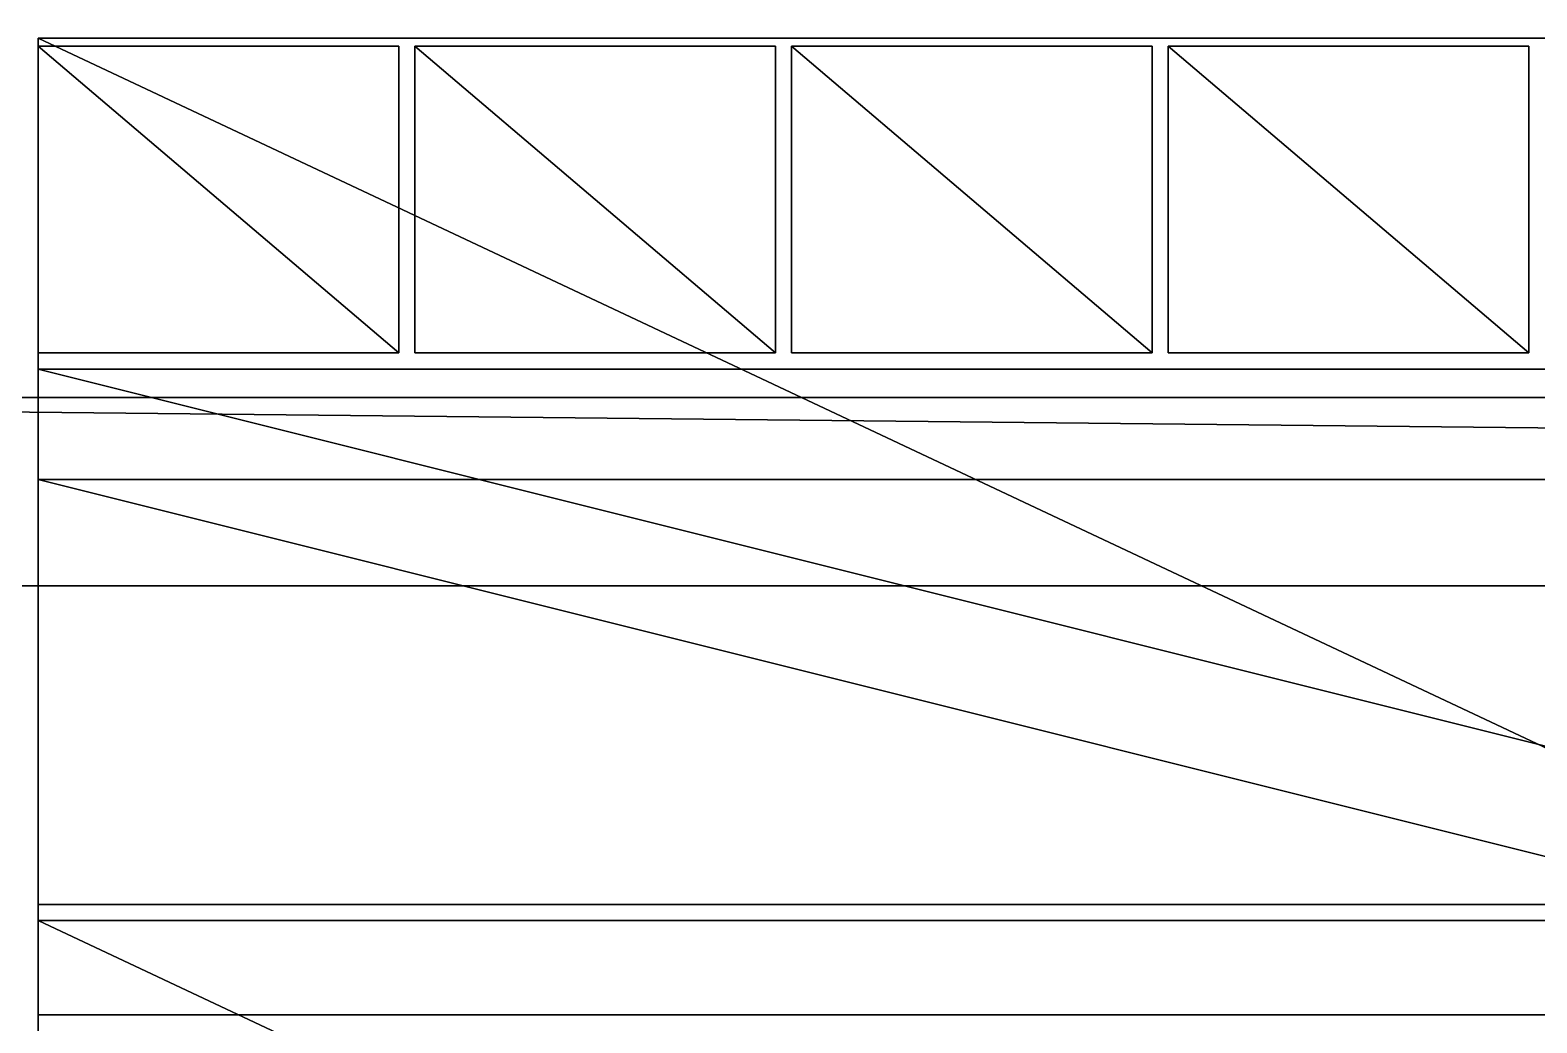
# Model space of a CAD drawing. Header units: millimetres. Extents: x -3100 to 14040, y -1280 to 1295.
# Drawn here: x 1380 to 2500, y 5 to 743 of the extents above; entities that cross this region are included whole.
import ezdxf

# ---------------------------------------------------------------- set-up
doc = ezdxf.new("R2010")
doc.units = ezdxf.units.MM

msp = doc.modelspace()

# ---------------------------------------------------------------- linework, layer by layer
at = {"layer": 'CAD_75LAB'}
for points in [[(14040, -1280, 1160), (-40, -1280, 1160), (-40, 1280, 1160)], [(14040, 1280, 1160), (14040, -1280, 1160), (-40, 1280, 1160)], [(14040, -1280, 1250), (-40, 1280, 1250), (-40, -1280, 1250)], [(14040, 1280, 1250), (-40, 1280, 1250), (14040, -1280, 1250)], [(1386, 93, 1367), (1386, 737, 1253), (1386, 93, 1253)], [(1386, 93, 1367), (1386, 737, 1367), (1386, 737, 1253)], [(2754, 737, 1367), (2754, 737, 1253), (1386, 737, 1253)], [(2754, 737, 1367), (1386, 737, 1253), (1386, 737, 1367)], [(2754, 93, 1253), (1386, 93, 1253), (1386, 737, 1253)], [(2754, 737, 1253), (2754, 93, 1253), (1386, 737, 1253)], [(2754, 93, 1367), (1386, 737, 1367), (1386, 93, 1367)], [(2754, 737, 1367), (1386, 737, 1367), (2754, 93, 1367)], [(1386, 93, 1487), (1386, 737, 1373), (1386, 93, 1373)], [(1386, 93, 1487), (1386, 737, 1487), (1386, 737, 1373)], [(2754, 737, 1487), (2754, 737, 1373), (1386, 737, 1373)], [(2754, 737, 1487), (1386, 737, 1373), (1386, 737, 1487)], [(2754, 93, 1373), (1386, 93, 1373), (1386, 737, 1373)], [(2754, 737, 1373), (2754, 93, 1373), (1386, 737, 1373)], [(2754, 93, 1487), (1386, 737, 1487), (1386, 93, 1487)], [(2754, 737, 1487), (1386, 737, 1487), (2754, 93, 1487)], [(1386, 93, 1607), (1386, 737, 1493), (1386, 93, 1493)], [(1386, 93, 1607), (1386, 737, 1607), (1386, 737, 1493)], [(2754, 737, 1607), (2754, 737, 1493), (1386, 737, 1493)], [(2754, 737, 1607), (1386, 737, 1493), (1386, 737, 1607)], [(2754, 93, 1493), (1386, 93, 1493), (1386, 737, 1493)], [(2754, 737, 1493), (2754, 93, 1493), (1386, 737, 1493)], [(2754, 93, 1607), (1386, 737, 1607), (1386, 93, 1607)], [(2754, 737, 1607), (1386, 737, 1607), (2754, 93, 1607)], [(1386, 93, 1727), (1386, 737, 1613), (1386, 93, 1613)], [(1386, 93, 1727), (1386, 737, 1727), (1386, 737, 1613)], [(2754, 737, 1727), (2754, 737, 1613), (1386, 737, 1613)], [(2754, 737, 1727), (1386, 737, 1613), (1386, 737, 1727)], [(2754, 93, 1613), (1386, 93, 1613), (1386, 737, 1613)], [(2754, 737, 1613), (2754, 93, 1613), (1386, 737, 1613)], [(2754, 93, 1727), (1386, 737, 1727), (1386, 93, 1727)], [(2754, 737, 1727), (1386, 737, 1727), (2754, 93, 1727)], [(1386, 93, 1847), (1386, 737, 1733), (1386, 93, 1733)], [(1386, 93, 1847), (1386, 737, 1847), (1386, 737, 1733)], [(2754, 737, 1847), (2754, 737, 1733), (1386, 737, 1733)], [(2754, 737, 1847), (1386, 737, 1733), (1386, 737, 1847)], [(2754, 93, 1733), (1386, 93, 1733), (1386, 737, 1733)], [(2754, 737, 1733), (2754, 93, 1733), (1386, 737, 1733)], [(2754, 93, 1847), (1386, 737, 1847), (1386, 93, 1847)], [(2754, 737, 1847), (1386, 737, 1847), (2754, 93, 1847)], [(1386, 93, 1967), (1386, 737, 1853), (1386, 93, 1853)], [(1386, 93, 1967), (1386, 737, 1967), (1386, 737, 1853)], [(2754, 737, 1967), (2754, 737, 1853), (1386, 737, 1853)], [(2754, 737, 1967), (1386, 737, 1853), (1386, 737, 1967)], [(2754, 93, 1853), (1386, 93, 1853), (1386, 737, 1853)], [(2754, 737, 1853), (2754, 93, 1853), (1386, 737, 1853)], [(2754, 93, 1967), (1386, 737, 1967), (1386, 93, 1967)], [(2754, 737, 1967), (1386, 737, 1967), (2754, 93, 1967)], [(1386, 93, 2087), (1386, 737, 1973), (1386, 93, 1973)], [(1386, 93, 2087), (1386, 737, 2087), (1386, 737, 1973)], [(2754, 737, 2087), (2754, 737, 1973), (1386, 737, 1973)], [(2754, 737, 2087), (1386, 737, 1973), (1386, 737, 2087)], [(2754, 93, 1973), (1386, 93, 1973), (1386, 737, 1973)], [(2754, 737, 1973), (2754, 93, 1973), (1386, 737, 1973)], [(2754, 93, 2087), (1386, 737, 2087), (1386, 93, 2087)], [(2754, 737, 2087), (1386, 737, 2087), (2754, 93, 2087)], [(1386, 93, 2207), (1386, 737, 2093), (1386, 93, 2093)], [(1386, 93, 2207), (1386, 737, 2207), (1386, 737, 2093)], [(2754, 737, 2207), (2754, 737, 2093), (1386, 737, 2093)], [(2754, 737, 2207), (1386, 737, 2093), (1386, 737, 2207)], [(2754, 93, 2093), (1386, 93, 2093), (1386, 737, 2093)], [(2754, 737, 2093), (2754, 93, 2093), (1386, 737, 2093)], [(2754, 93, 2207), (1386, 737, 2207), (1386, 93, 2207)], [(2754, 737, 2207), (1386, 737, 2207), (2754, 93, 2207)], [(1386, 93, 2327), (1386, 737, 2213), (1386, 93, 2213)], [(1386, 93, 2327), (1386, 737, 2327), (1386, 737, 2213)], [(2754, 737, 2327), (2754, 737, 2213), (1386, 737, 2213)], [(2754, 737, 2327), (1386, 737, 2213), (1386, 737, 2327)], [(2754, 93, 2213), (1386, 93, 2213), (1386, 737, 2213)], [(2754, 737, 2213), (2754, 93, 2213), (1386, 737, 2213)], [(2754, 93, 2327), (1386, 737, 2327), (1386, 93, 2327)], [(2754, 737, 2327), (1386, 737, 2327), (2754, 93, 2327)], [(1386, 93, 2447), (1386, 737, 2333), (1386, 93, 2333)], [(1386, 93, 2447), (1386, 737, 2447), (1386, 737, 2333)], [(2754, 737, 2447), (2754, 737, 2333), (1386, 737, 2333)], [(2754, 737, 2447), (1386, 737, 2333), (1386, 737, 2447)], [(2754, 93, 2333), (1386, 93, 2333), (1386, 737, 2333)], [(2754, 737, 2333), (2754, 93, 2333), (1386, 737, 2333)], [(2754, 93, 2447), (1386, 737, 2447), (1386, 93, 2447)], [(2754, 737, 2447), (1386, 737, 2447), (2754, 93, 2447)], [(1386, 93, 2567), (1386, 737, 2453), (1386, 93, 2453)], [(1386, 93, 2567), (1386, 737, 2567), (1386, 737, 2453)], [(2754, 737, 2567), (2754, 737, 2453), (1386, 737, 2453)], [(2754, 737, 2567), (1386, 737, 2453), (1386, 737, 2567)], [(2754, 93, 2453), (1386, 93, 2453), (1386, 737, 2453)], [(2754, 737, 2453), (2754, 93, 2453), (1386, 737, 2453)], [(2754, 93, 2567), (1386, 737, 2567), (1386, 93, 2567)], [(2754, 737, 2567), (1386, 737, 2567), (2754, 93, 2567)], [(1386, 93, 2687), (1386, 737, 2573), (1386, 93, 2573)], [(1386, 93, 2687), (1386, 737, 2687), (1386, 737, 2573)], [(2754, 737, 2687), (2754, 737, 2573), (1386, 737, 2573)], [(2754, 737, 2687), (1386, 737, 2573), (1386, 737, 2687)], [(2754, 93, 2573), (1386, 93, 2573), (1386, 737, 2573)], [(2754, 737, 2573), (2754, 93, 2573), (1386, 737, 2573)], [(2754, 93, 2687), (1386, 737, 2687), (1386, 93, 2687)], [(2754, 737, 2687), (1386, 737, 2687), (2754, 93, 2687)], [(1386, 503, 2872), (1386, 731, 2693), (1386, 503, 2693)], [(1386, 503, 2872), (1386, 731, 2872), (1386, 731, 2693)], [(1654, 731, 2872), (1654, 731, 2693), (1386, 731, 2693)], [(1654, 731, 2872), (1386, 731, 2693), (1386, 731, 2872)], [(1654, 503, 2693), (1386, 503, 2693), (1386, 731, 2693)], [(1654, 731, 2693), (1654, 503, 2693), (1386, 731, 2693)], [(1654, 503, 2872), (1386, 731, 2872), (1386, 503, 2872)], [(1654, 731, 2872), (1386, 731, 2872), (1654, 503, 2872)], [(1386, 503, 3057), (1386, 731, 2878), (1386, 503, 2878)], [(1386, 503, 3057), (1386, 731, 3057), (1386, 731, 2878)], [(1654, 731, 3057), (1654, 731, 2878), (1386, 731, 2878)], [(1654, 731, 3057), (1386, 731, 2878), (1386, 731, 3057)], [(1654, 503, 2878), (1386, 503, 2878), (1386, 731, 2878)], [(1654, 731, 2878), (1654, 503, 2878), (1386, 731, 2878)], [(1654, 503, 3057), (1386, 731, 3057), (1386, 503, 3057)], [(1654, 731, 3057), (1386, 731, 3057), (1654, 503, 3057)], [(1386, 503, 3242), (1386, 731, 3063), (1386, 503, 3063)], [(1386, 503, 3242), (1386, 731, 3242), (1386, 731, 3063)], [(1654, 731, 3242), (1654, 731, 3063), (1386, 731, 3063)], [(1654, 731, 3242), (1386, 731, 3063), (1386, 731, 3242)], [(1654, 503, 3063), (1386, 503, 3063), (1386, 731, 3063)], [(1654, 731, 3063), (1654, 503, 3063), (1386, 731, 3063)], [(1654, 503, 3242), (1386, 731, 3242), (1386, 503, 3242)], [(1654, 731, 3242), (1386, 731, 3242), (1654, 503, 3242)], [(1386, 503, 3427), (1386, 731, 3248), (1386, 503, 3248)], [(1386, 503, 3427), (1386, 731, 3427), (1386, 731, 3248)], [(1654, 731, 3427), (1654, 731, 3248), (1386, 731, 3248)], [(1654, 731, 3427), (1386, 731, 3248), (1386, 731, 3427)], [(1654, 503, 3248), (1386, 503, 3248), (1386, 731, 3248)], [(1654, 731, 3248), (1654, 503, 3248), (1386, 731, 3248)], [(1654, 503, 3427), (1386, 731, 3427), (1386, 503, 3427)], [(1654, 731, 3427), (1386, 731, 3427), (1654, 503, 3427)], [(1386, 503, 3612), (1386, 731, 3433), (1386, 503, 3433)], [(1386, 503, 3612), (1386, 731, 3612), (1386, 731, 3433)], [(1654, 731, 3612), (1654, 731, 3433), (1386, 731, 3433)], [(1654, 731, 3612), (1386, 731, 3433), (1386, 731, 3612)], [(1654, 503, 3433), (1386, 503, 3433), (1386, 731, 3433)], [(1654, 731, 3433), (1654, 503, 3433), (1386, 731, 3433)], [(1654, 503, 3612), (1386, 731, 3612), (1386, 503, 3612)], [(1654, 731, 3612), (1386, 731, 3612), (1654, 503, 3612)], [(1386, 503, 3797), (1386, 731, 3618), (1386, 503, 3618)], [(1386, 503, 3797), (1386, 731, 3797), (1386, 731, 3618)], [(1654, 731, 3797), (1654, 731, 3618), (1386, 731, 3618)], [(1654, 731, 3797), (1386, 731, 3618), (1386, 731, 3797)], [(1654, 503, 3618), (1386, 503, 3618), (1386, 731, 3618)], [(1654, 731, 3618), (1654, 503, 3618), (1386, 731, 3618)], [(1654, 503, 3797), (1386, 731, 3797), (1386, 503, 3797)], [(1654, 731, 3797), (1386, 731, 3797), (1654, 503, 3797)], [(1654, 503, 2872), (1654, 503, 2693), (1654, 731, 2693)], [(1654, 503, 2872), (1654, 731, 2693), (1654, 731, 2872)], [(1654, 503, 3057), (1654, 503, 2878), (1654, 731, 2878)], [(1654, 503, 3057), (1654, 731, 2878), (1654, 731, 3057)], [(1654, 503, 3242), (1654, 503, 3063), (1654, 731, 3063)], [(1654, 503, 3242), (1654, 731, 3063), (1654, 731, 3242)], [(1654, 503, 3427), (1654, 503, 3248), (1654, 731, 3248)], [(1654, 503, 3427), (1654, 731, 3248), (1654, 731, 3427)], [(1654, 503, 3612), (1654, 503, 3433), (1654, 731, 3433)], [(1654, 503, 3612), (1654, 731, 3433), (1654, 731, 3612)], [(1654, 503, 3797), (1654, 503, 3618), (1654, 731, 3618)], [(1654, 503, 3797), (1654, 731, 3618), (1654, 731, 3797)], [(1666, 503, 2872), (1666, 731, 2693), (1666, 503, 2693)], [(1666, 503, 2872), (1666, 731, 2872), (1666, 731, 2693)], [(1934, 731, 2872), (1934, 731, 2693), (1666, 731, 2693)], [(1934, 731, 2872), (1666, 731, 2693), (1666, 731, 2872)], [(1934, 503, 2693), (1666, 503, 2693), (1666, 731, 2693)], [(1934, 731, 2693), (1934, 503, 2693), (1666, 731, 2693)], [(1934, 503, 2872), (1666, 731, 2872), (1666, 503, 2872)], [(1934, 731, 2872), (1666, 731, 2872), (1934, 503, 2872)], [(1666, 503, 3057), (1666, 731, 2878), (1666, 503, 2878)], [(1666, 503, 3057), (1666, 731, 3057), (1666, 731, 2878)], [(1934, 731, 3057), (1934, 731, 2878), (1666, 731, 2878)], [(1934, 731, 3057), (1666, 731, 2878), (1666, 731, 3057)], [(1934, 503, 2878), (1666, 503, 2878), (1666, 731, 2878)], [(1934, 731, 2878), (1934, 503, 2878), (1666, 731, 2878)], [(1934, 503, 3057), (1666, 731, 3057), (1666, 503, 3057)], [(1934, 731, 3057), (1666, 731, 3057), (1934, 503, 3057)], [(1666, 503, 3242), (1666, 731, 3063), (1666, 503, 3063)], [(1666, 503, 3242), (1666, 731, 3242), (1666, 731, 3063)], [(1934, 731, 3242), (1934, 731, 3063), (1666, 731, 3063)], [(1934, 731, 3242), (1666, 731, 3063), (1666, 731, 3242)], [(1934, 503, 3063), (1666, 503, 3063), (1666, 731, 3063)], [(1934, 731, 3063), (1934, 503, 3063), (1666, 731, 3063)], [(1934, 503, 3242), (1666, 731, 3242), (1666, 503, 3242)], [(1934, 731, 3242), (1666, 731, 3242), (1934, 503, 3242)], [(1666, 503, 3427), (1666, 731, 3248), (1666, 503, 3248)], [(1666, 503, 3427), (1666, 731, 3427), (1666, 731, 3248)], [(1934, 731, 3427), (1934, 731, 3248), (1666, 731, 3248)], [(1934, 731, 3427), (1666, 731, 3248), (1666, 731, 3427)], [(1934, 503, 3248), (1666, 503, 3248), (1666, 731, 3248)], [(1934, 731, 3248), (1934, 503, 3248), (1666, 731, 3248)], [(1934, 503, 3427), (1666, 731, 3427), (1666, 503, 3427)], [(1934, 731, 3427), (1666, 731, 3427), (1934, 503, 3427)], [(1666, 503, 3612), (1666, 731, 3433), (1666, 503, 3433)], [(1666, 503, 3612), (1666, 731, 3612), (1666, 731, 3433)], [(1934, 731, 3612), (1934, 731, 3433), (1666, 731, 3433)], [(1934, 731, 3612), (1666, 731, 3433), (1666, 731, 3612)], [(1934, 503, 3433), (1666, 503, 3433), (1666, 731, 3433)], [(1934, 731, 3433), (1934, 503, 3433), (1666, 731, 3433)], [(1934, 503, 3612), (1666, 731, 3612), (1666, 503, 3612)], [(1934, 731, 3612), (1666, 731, 3612), (1934, 503, 3612)], [(1666, 503, 3797), (1666, 731, 3618), (1666, 503, 3618)], [(1666, 503, 3797), (1666, 731, 3797), (1666, 731, 3618)], [(1934, 731, 3797), (1934, 731, 3618), (1666, 731, 3618)], [(1934, 731, 3797), (1666, 731, 3618), (1666, 731, 3797)], [(1934, 503, 3618), (1666, 503, 3618), (1666, 731, 3618)], [(1934, 731, 3618), (1934, 503, 3618), (1666, 731, 3618)], [(1934, 503, 3797), (1666, 731, 3797), (1666, 503, 3797)], [(1934, 731, 3797), (1666, 731, 3797), (1934, 503, 3797)], [(1934, 503, 2872), (1934, 503, 2693), (1934, 731, 2693)], [(1934, 503, 2872), (1934, 731, 2693), (1934, 731, 2872)], [(1934, 503, 3057), (1934, 503, 2878), (1934, 731, 2878)], [(1934, 503, 3057), (1934, 731, 2878), (1934, 731, 3057)], [(1934, 503, 3242), (1934, 503, 3063), (1934, 731, 3063)], [(1934, 503, 3242), (1934, 731, 3063), (1934, 731, 3242)], [(1934, 503, 3427), (1934, 503, 3248), (1934, 731, 3248)], [(1934, 503, 3427), (1934, 731, 3248), (1934, 731, 3427)], [(1934, 503, 3612), (1934, 503, 3433), (1934, 731, 3433)], [(1934, 503, 3612), (1934, 731, 3433), (1934, 731, 3612)], [(1934, 503, 3797), (1934, 503, 3618), (1934, 731, 3618)], [(1934, 503, 3797), (1934, 731, 3618), (1934, 731, 3797)], [(1946, 503, 2872), (1946, 731, 2693), (1946, 503, 2693)], [(1946, 503, 2872), (1946, 731, 2872), (1946, 731, 2693)], [(2214, 731, 2872), (2214, 731, 2693), (1946, 731, 2693)], [(2214, 731, 2872), (1946, 731, 2693), (1946, 731, 2872)], [(2214, 503, 2693), (1946, 503, 2693), (1946, 731, 2693)], [(2214, 731, 2693), (2214, 503, 2693), (1946, 731, 2693)], [(2214, 503, 2872), (1946, 731, 2872), (1946, 503, 2872)], [(2214, 731, 2872), (1946, 731, 2872), (2214, 503, 2872)], [(1946, 503, 3057), (1946, 731, 2878), (1946, 503, 2878)], [(1946, 503, 3057), (1946, 731, 3057), (1946, 731, 2878)], [(2214, 731, 3057), (2214, 731, 2878), (1946, 731, 2878)], [(2214, 731, 3057), (1946, 731, 2878), (1946, 731, 3057)], [(2214, 503, 2878), (1946, 503, 2878), (1946, 731, 2878)], [(2214, 731, 2878), (2214, 503, 2878), (1946, 731, 2878)], [(2214, 503, 3057), (1946, 731, 3057), (1946, 503, 3057)], [(2214, 731, 3057), (1946, 731, 3057), (2214, 503, 3057)], [(1946, 503, 3242), (1946, 731, 3063), (1946, 503, 3063)], [(1946, 503, 3242), (1946, 731, 3242), (1946, 731, 3063)], [(2214, 731, 3242), (2214, 731, 3063), (1946, 731, 3063)], [(2214, 731, 3242), (1946, 731, 3063), (1946, 731, 3242)], [(2214, 503, 3063), (1946, 503, 3063), (1946, 731, 3063)], [(2214, 731, 3063), (2214, 503, 3063), (1946, 731, 3063)], [(2214, 503, 3242), (1946, 731, 3242), (1946, 503, 3242)], [(2214, 731, 3242), (1946, 731, 3242), (2214, 503, 3242)], [(1946, 503, 3427), (1946, 731, 3248), (1946, 503, 3248)], [(1946, 503, 3427), (1946, 731, 3427), (1946, 731, 3248)], [(2214, 731, 3427), (2214, 731, 3248), (1946, 731, 3248)], [(2214, 731, 3427), (1946, 731, 3248), (1946, 731, 3427)], [(2214, 503, 3248), (1946, 503, 3248), (1946, 731, 3248)], [(2214, 731, 3248), (2214, 503, 3248), (1946, 731, 3248)], [(2214, 503, 3427), (1946, 731, 3427), (1946, 503, 3427)], [(2214, 731, 3427), (1946, 731, 3427), (2214, 503, 3427)], [(1946, 503, 3612), (1946, 731, 3433), (1946, 503, 3433)], [(1946, 503, 3612), (1946, 731, 3612), (1946, 731, 3433)], [(2214, 731, 3612), (2214, 731, 3433), (1946, 731, 3433)], [(2214, 731, 3612), (1946, 731, 3433), (1946, 731, 3612)], [(2214, 503, 3433), (1946, 503, 3433), (1946, 731, 3433)], [(2214, 731, 3433), (2214, 503, 3433), (1946, 731, 3433)], [(2214, 503, 3612), (1946, 731, 3612), (1946, 503, 3612)], [(2214, 731, 3612), (1946, 731, 3612), (2214, 503, 3612)], [(1946, 503, 3797), (1946, 731, 3618), (1946, 503, 3618)], [(1946, 503, 3797), (1946, 731, 3797), (1946, 731, 3618)], [(2214, 731, 3797), (2214, 731, 3618), (1946, 731, 3618)], [(2214, 731, 3797), (1946, 731, 3618), (1946, 731, 3797)], [(2214, 503, 3618), (1946, 503, 3618), (1946, 731, 3618)], [(2214, 731, 3618), (2214, 503, 3618), (1946, 731, 3618)], [(2214, 503, 3797), (1946, 731, 3797), (1946, 503, 3797)], [(2214, 731, 3797), (1946, 731, 3797), (2214, 503, 3797)], [(2214, 503, 2872), (2214, 503, 2693), (2214, 731, 2693)], [(2214, 503, 2872), (2214, 731, 2693), (2214, 731, 2872)], [(2214, 503, 3057), (2214, 503, 2878), (2214, 731, 2878)], [(2214, 503, 3057), (2214, 731, 2878), (2214, 731, 3057)], [(2214, 503, 3242), (2214, 503, 3063), (2214, 731, 3063)], [(2214, 503, 3242), (2214, 731, 3063), (2214, 731, 3242)], [(2214, 503, 3427), (2214, 503, 3248), (2214, 731, 3248)], [(2214, 503, 3427), (2214, 731, 3248), (2214, 731, 3427)], [(2214, 503, 3612), (2214, 503, 3433), (2214, 731, 3433)], [(2214, 503, 3612), (2214, 731, 3433), (2214, 731, 3612)], [(2214, 503, 3797), (2214, 503, 3618), (2214, 731, 3618)], [(2214, 503, 3797), (2214, 731, 3618), (2214, 731, 3797)], [(2226, 503, 2872), (2226, 731, 2693), (2226, 503, 2693)], [(2226, 503, 2872), (2226, 731, 2872), (2226, 731, 2693)], [(2494, 731, 2872), (2494, 731, 2693), (2226, 731, 2693)], [(2494, 731, 2872), (2226, 731, 2693), (2226, 731, 2872)], [(2494, 503, 2693), (2226, 503, 2693), (2226, 731, 2693)], [(2494, 731, 2693), (2494, 503, 2693), (2226, 731, 2693)], [(2494, 503, 2872), (2226, 731, 2872), (2226, 503, 2872)], [(2494, 731, 2872), (2226, 731, 2872), (2494, 503, 2872)], [(2226, 503, 3057), (2226, 731, 2878), (2226, 503, 2878)], [(2226, 503, 3057), (2226, 731, 3057), (2226, 731, 2878)], [(2494, 731, 3057), (2494, 731, 2878), (2226, 731, 2878)], [(2494, 731, 3057), (2226, 731, 2878), (2226, 731, 3057)], [(2494, 503, 2878), (2226, 503, 2878), (2226, 731, 2878)], [(2494, 731, 2878), (2494, 503, 2878), (2226, 731, 2878)], [(2494, 503, 3057), (2226, 731, 3057), (2226, 503, 3057)], [(2494, 731, 3057), (2226, 731, 3057), (2494, 503, 3057)], [(2226, 503, 3242), (2226, 731, 3063), (2226, 503, 3063)], [(2226, 503, 3242), (2226, 731, 3242), (2226, 731, 3063)], [(2494, 731, 3242), (2494, 731, 3063), (2226, 731, 3063)], [(2494, 731, 3242), (2226, 731, 3063), (2226, 731, 3242)], [(2494, 503, 3063), (2226, 503, 3063), (2226, 731, 3063)], [(2494, 731, 3063), (2494, 503, 3063), (2226, 731, 3063)], [(2494, 503, 3242), (2226, 731, 3242), (2226, 503, 3242)], [(2494, 731, 3242), (2226, 731, 3242), (2494, 503, 3242)], [(2226, 503, 3427), (2226, 731, 3248), (2226, 503, 3248)], [(2226, 503, 3427), (2226, 731, 3427), (2226, 731, 3248)], [(2494, 731, 3427), (2494, 731, 3248), (2226, 731, 3248)], [(2494, 731, 3427), (2226, 731, 3248), (2226, 731, 3427)], [(2494, 503, 3248), (2226, 503, 3248), (2226, 731, 3248)], [(2494, 731, 3248), (2494, 503, 3248), (2226, 731, 3248)], [(2494, 503, 3427), (2226, 731, 3427), (2226, 503, 3427)], [(2494, 731, 3427), (2226, 731, 3427), (2494, 503, 3427)], [(2226, 503, 3612), (2226, 731, 3433), (2226, 503, 3433)], [(2226, 503, 3612), (2226, 731, 3612), (2226, 731, 3433)], [(2494, 731, 3612), (2494, 731, 3433), (2226, 731, 3433)], [(2494, 731, 3612), (2226, 731, 3433), (2226, 731, 3612)], [(2494, 503, 3433), (2226, 503, 3433), (2226, 731, 3433)], [(2494, 731, 3433), (2494, 503, 3433), (2226, 731, 3433)], [(2494, 503, 3612), (2226, 731, 3612), (2226, 503, 3612)], [(2494, 731, 3612), (2226, 731, 3612), (2494, 503, 3612)], [(2226, 503, 3797), (2226, 731, 3618), (2226, 503, 3618)], [(2226, 503, 3797), (2226, 731, 3797), (2226, 731, 3618)], [(2494, 731, 3797), (2494, 731, 3618), (2226, 731, 3618)], [(2494, 731, 3797), (2226, 731, 3618), (2226, 731, 3797)], [(2494, 503, 3618), (2226, 503, 3618), (2226, 731, 3618)], [(2494, 731, 3618), (2494, 503, 3618), (2226, 731, 3618)], [(2494, 503, 3797), (2226, 731, 3797), (2226, 503, 3797)], [(2494, 731, 3797), (2226, 731, 3797), (2494, 503, 3797)], [(2494, 503, 2872), (2494, 503, 2693), (2494, 731, 2693)], [(2494, 503, 2872), (2494, 731, 2693), (2494, 731, 2872)], [(2494, 503, 3057), (2494, 503, 2878), (2494, 731, 2878)], [(2494, 503, 3057), (2494, 731, 2878), (2494, 731, 3057)], [(2494, 503, 3242), (2494, 503, 3063), (2494, 731, 3063)], [(2494, 503, 3242), (2494, 731, 3063), (2494, 731, 3242)], [(2494, 503, 3427), (2494, 503, 3248), (2494, 731, 3248)], [(2494, 503, 3427), (2494, 731, 3248), (2494, 731, 3427)], [(2494, 503, 3612), (2494, 503, 3433), (2494, 731, 3433)], [(2494, 503, 3612), (2494, 731, 3433), (2494, 731, 3612)], [(2494, 503, 3797), (2494, 503, 3618), (2494, 731, 3618)], [(2494, 503, 3797), (2494, 731, 3618), (2494, 731, 3797)], [(1654, 503, 2872), (1386, 503, 2693), (1654, 503, 2693)], [(1654, 503, 2872), (1386, 503, 2872), (1386, 503, 2693)], [(1654, 503, 3057), (1386, 503, 2878), (1654, 503, 2878)], [(1654, 503, 3057), (1386, 503, 3057), (1386, 503, 2878)], [(1654, 503, 3242), (1386, 503, 3063), (1654, 503, 3063)], [(1654, 503, 3242), (1386, 503, 3242), (1386, 503, 3063)], [(1654, 503, 3427), (1386, 503, 3248), (1654, 503, 3248)], [(1654, 503, 3427), (1386, 503, 3427), (1386, 503, 3248)], [(1654, 503, 3612), (1386, 503, 3433), (1654, 503, 3433)], [(1654, 503, 3612), (1386, 503, 3612), (1386, 503, 3433)], [(1654, 503, 3797), (1386, 503, 3618), (1654, 503, 3618)], [(1654, 503, 3797), (1386, 503, 3797), (1386, 503, 3618)], [(1934, 503, 2872), (1666, 503, 2693), (1934, 503, 2693)], [(1934, 503, 2872), (1666, 503, 2872), (1666, 503, 2693)], [(1934, 503, 3057), (1666, 503, 2878), (1934, 503, 2878)], [(1934, 503, 3057), (1666, 503, 3057), (1666, 503, 2878)], [(1934, 503, 3242), (1666, 503, 3063), (1934, 503, 3063)], [(1934, 503, 3242), (1666, 503, 3242), (1666, 503, 3063)], [(1934, 503, 3427), (1666, 503, 3248), (1934, 503, 3248)], [(1934, 503, 3427), (1666, 503, 3427), (1666, 503, 3248)], [(1934, 503, 3612), (1666, 503, 3433), (1934, 503, 3433)], [(1934, 503, 3612), (1666, 503, 3612), (1666, 503, 3433)], [(1934, 503, 3797), (1666, 503, 3618), (1934, 503, 3618)], [(1934, 503, 3797), (1666, 503, 3797), (1666, 503, 3618)], [(2214, 503, 2872), (1946, 503, 2693), (2214, 503, 2693)], [(2214, 503, 2872), (1946, 503, 2872), (1946, 503, 2693)], [(2214, 503, 3057), (1946, 503, 2878), (2214, 503, 2878)], [(2214, 503, 3057), (1946, 503, 3057), (1946, 503, 2878)], [(2214, 503, 3242), (1946, 503, 3063), (2214, 503, 3063)], [(2214, 503, 3242), (1946, 503, 3242), (1946, 503, 3063)], [(2214, 503, 3427), (1946, 503, 3248), (2214, 503, 3248)], [(2214, 503, 3427), (1946, 503, 3427), (1946, 503, 3248)], [(2214, 503, 3612), (1946, 503, 3433), (2214, 503, 3433)], [(2214, 503, 3612), (1946, 503, 3612), (1946, 503, 3433)], [(2214, 503, 3797), (1946, 503, 3618), (2214, 503, 3618)], [(2214, 503, 3797), (1946, 503, 3797), (1946, 503, 3618)], [(2494, 503, 2872), (2226, 503, 2693), (2494, 503, 2693)], [(2494, 503, 2872), (2226, 503, 2872), (2226, 503, 2693)], [(2494, 503, 3057), (2226, 503, 2878), (2494, 503, 2878)], [(2494, 503, 3057), (2226, 503, 3057), (2226, 503, 2878)], [(2494, 503, 3242), (2226, 503, 3063), (2494, 503, 3063)], [(2494, 503, 3242), (2226, 503, 3242), (2226, 503, 3063)], [(2494, 503, 3427), (2226, 503, 3248), (2494, 503, 3248)], [(2494, 503, 3427), (2226, 503, 3427), (2226, 503, 3248)], [(2494, 503, 3612), (2226, 503, 3433), (2494, 503, 3433)], [(2494, 503, 3612), (2226, 503, 3612), (2226, 503, 3433)], [(2494, 503, 3797), (2226, 503, 3618), (2494, 503, 3618)], [(2494, 503, 3797), (2226, 503, 3797), (2226, 503, 3618)], [(1386, 93, 2807), (1386, 491, 2693), (1386, 93, 2693)], [(1386, 93, 2807), (1386, 491, 2807), (1386, 491, 2693)], [(2977, 491, 2693), (1386, 491, 2693), (1386, 491, 2807)], [(2977, 491, 2807), (2977, 491, 2693), (1386, 491, 2807)], [(2977, 93, 2693), (1386, 93, 2693), (1386, 491, 2693)], [(2977, 491, 2693), (2977, 93, 2693), (1386, 491, 2693)], [(2977, 93, 2807), (1386, 491, 2807), (1386, 93, 2807)], [(2977, 491, 2807), (1386, 491, 2807), (2977, 93, 2807)], [(13960, 470, 1160), (13960, 470, 910), (300, 470, 910)], [(13960, 470, 1160), (300, 470, 910), (300, 470, 1160)], [(13960, 330, 910), (300, 330, 910), (300, 470, 910)], [(13960, 470, 910), (13960, 330, 910), (300, 470, 910)], [(13960, 330, 1160), (300, 470, 1160), (300, 330, 1160)], [(13960, 470, 1160), (300, 470, 1160), (13960, 330, 1160)], [(1386, 11, 2927), (1386, 409, 2813), (1386, 11, 2813)], [(1386, 11, 2927), (1386, 409, 2927), (1386, 409, 2813)], [(2977, 409, 2813), (1386, 409, 2813), (1386, 409, 2927)], [(2977, 409, 2927), (2977, 409, 2813), (1386, 409, 2927)], [(2977, 11, 2813), (1386, 11, 2813), (1386, 409, 2813)], [(2977, 409, 2813), (2977, 11, 2813), (1386, 409, 2813)], [(2977, 11, 2927), (1386, 409, 2927), (1386, 11, 2927)], [(2977, 409, 2927), (1386, 409, 2927), (2977, 11, 2927)], [(1386, 11, 3047), (1386, 409, 2933), (1386, 11, 2933)], [(1386, 11, 3047), (1386, 409, 3047), (1386, 409, 2933)], [(2977, 409, 2933), (1386, 409, 2933), (1386, 409, 3047)], [(2977, 409, 3047), (2977, 409, 2933), (1386, 409, 3047)], [(2977, 11, 2933), (1386, 11, 2933), (1386, 409, 2933)], [(2977, 409, 2933), (2977, 11, 2933), (1386, 409, 2933)], [(2977, 11, 3047), (1386, 409, 3047), (1386, 11, 3047)], [(2977, 409, 3047), (1386, 409, 3047), (2977, 11, 3047)], [(1386, 11, 3167), (1386, 409, 3053), (1386, 11, 3053)], [(1386, 11, 3167), (1386, 409, 3167), (1386, 409, 3053)], [(2977, 409, 3053), (1386, 409, 3053), (1386, 409, 3167)], [(2977, 409, 3167), (2977, 409, 3053), (1386, 409, 3167)], [(2977, 11, 3053), (1386, 11, 3053), (1386, 409, 3053)], [(2977, 409, 3053), (2977, 11, 3053), (1386, 409, 3053)], [(2977, 11, 3167), (1386, 409, 3167), (1386, 11, 3167)], [(2977, 409, 3167), (1386, 409, 3167), (2977, 11, 3167)], [(1386, 11, 3287), (1386, 409, 3173), (1386, 11, 3173)], [(1386, 11, 3287), (1386, 409, 3287), (1386, 409, 3173)], [(2977, 409, 3173), (1386, 409, 3173), (1386, 409, 3287)], [(2977, 409, 3287), (2977, 409, 3173), (1386, 409, 3287)], [(2977, 11, 3173), (1386, 11, 3173), (1386, 409, 3173)], [(2977, 409, 3173), (2977, 11, 3173), (1386, 409, 3173)], [(2977, 11, 3287), (1386, 409, 3287), (1386, 11, 3287)], [(2977, 409, 3287), (1386, 409, 3287), (2977, 11, 3287)], [(1386, 11, 3407), (1386, 409, 3293), (1386, 11, 3293)], [(1386, 11, 3407), (1386, 409, 3407), (1386, 409, 3293)], [(2977, 409, 3293), (1386, 409, 3293), (1386, 409, 3407)], [(2977, 409, 3407), (2977, 409, 3293), (1386, 409, 3407)], [(2977, 11, 3293), (1386, 11, 3293), (1386, 409, 3293)], [(2977, 409, 3293), (2977, 11, 3293), (1386, 409, 3293)], [(2977, 11, 3407), (1386, 409, 3407), (1386, 11, 3407)], [(2977, 409, 3407), (1386, 409, 3407), (2977, 11, 3407)], [(1386, 11, 3527), (1386, 409, 3413), (1386, 11, 3413)], [(1386, 11, 3527), (1386, 409, 3527), (1386, 409, 3413)], [(2977, 409, 3413), (1386, 409, 3413), (1386, 409, 3527)], [(2977, 409, 3527), (2977, 409, 3413), (1386, 409, 3527)], [(2977, 11, 3413), (1386, 11, 3413), (1386, 409, 3413)], [(2977, 409, 3413), (2977, 11, 3413), (1386, 409, 3413)], [(2977, 11, 3527), (1386, 409, 3527), (1386, 11, 3527)], [(2977, 409, 3527), (1386, 409, 3527), (2977, 11, 3527)], [(1386, 11, 3647), (1386, 409, 3533), (1386, 11, 3533)], [(1386, 11, 3647), (1386, 409, 3647), (1386, 409, 3533)], [(2977, 409, 3533), (1386, 409, 3533), (1386, 409, 3647)], [(2977, 409, 3647), (2977, 409, 3533), (1386, 409, 3647)], [(2977, 11, 3533), (1386, 11, 3533), (1386, 409, 3533)], [(2977, 409, 3533), (2977, 11, 3533), (1386, 409, 3533)], [(2977, 11, 3647), (1386, 409, 3647), (1386, 11, 3647)], [(2977, 409, 3647), (1386, 409, 3647), (2977, 11, 3647)], [(1386, 11, 3767), (1386, 409, 3653), (1386, 11, 3653)], [(1386, 11, 3767), (1386, 409, 3767), (1386, 409, 3653)], [(2977, 409, 3653), (1386, 409, 3653), (1386, 409, 3767)], [(2977, 409, 3767), (2977, 409, 3653), (1386, 409, 3767)], [(2977, 11, 3653), (1386, 11, 3653), (1386, 409, 3653)], [(2977, 409, 3653), (2977, 11, 3653), (1386, 409, 3653)], [(2977, 11, 3767), (1386, 409, 3767), (1386, 11, 3767)], [(2977, 409, 3767), (1386, 409, 3767), (2977, 11, 3767)], [(1386, 11, 3887), (1386, 409, 3773), (1386, 11, 3773)], [(1386, 11, 3887), (1386, 409, 3887), (1386, 409, 3773)], [(2977, 409, 3773), (1386, 409, 3773), (1386, 409, 3887)], [(2977, 409, 3887), (2977, 409, 3773), (1386, 409, 3887)], [(2977, 11, 3773), (1386, 11, 3773), (1386, 409, 3773)], [(2977, 409, 3773), (2977, 11, 3773), (1386, 409, 3773)], [(2977, 11, 3887), (1386, 409, 3887), (1386, 11, 3887)], [(2977, 409, 3887), (1386, 409, 3887), (2977, 11, 3887)], [(13960, 330, 1160), (300, 330, 910), (13960, 330, 910)], [(13960, 330, 1160), (300, 330, 1160), (300, 330, 910)], [(2754, 93, 1367), (1386, 93, 1253), (2754, 93, 1253)], [(2754, 93, 1367), (1386, 93, 1367), (1386, 93, 1253)], [(2754, 93, 1487), (1386, 93, 1373), (2754, 93, 1373)], [(2754, 93, 1487), (1386, 93, 1487), (1386, 93, 1373)], [(2754, 93, 1607), (1386, 93, 1493), (2754, 93, 1493)], [(2754, 93, 1607), (1386, 93, 1607), (1386, 93, 1493)], [(2754, 93, 1727), (1386, 93, 1613), (2754, 93, 1613)], [(2754, 93, 1727), (1386, 93, 1727), (1386, 93, 1613)], [(2754, 93, 1847), (1386, 93, 1733), (2754, 93, 1733)], [(2754, 93, 1847), (1386, 93, 1847), (1386, 93, 1733)], [(2754, 93, 1967), (1386, 93, 1853), (2754, 93, 1853)], [(2754, 93, 1967), (1386, 93, 1967), (1386, 93, 1853)], [(2754, 93, 2087), (1386, 93, 1973), (2754, 93, 1973)], [(2754, 93, 2087), (1386, 93, 2087), (1386, 93, 1973)], [(2754, 93, 2207), (1386, 93, 2093), (2754, 93, 2093)], [(2754, 93, 2207), (1386, 93, 2207), (1386, 93, 2093)], [(2754, 93, 2327), (1386, 93, 2213), (2754, 93, 2213)], [(2754, 93, 2327), (1386, 93, 2327), (1386, 93, 2213)], [(2754, 93, 2447), (1386, 93, 2333), (2754, 93, 2333)], [(2754, 93, 2447), (1386, 93, 2447), (1386, 93, 2333)], [(2754, 93, 2567), (1386, 93, 2453), (2754, 93, 2453)], [(2754, 93, 2567), (1386, 93, 2567), (1386, 93, 2453)], [(2754, 93, 2687), (1386, 93, 2573), (2754, 93, 2573)], [(2754, 93, 2687), (1386, 93, 2687), (1386, 93, 2573)], [(2977, 93, 2693), (1386, 93, 2807), (1386, 93, 2693)], [(2977, 93, 2807), (1386, 93, 2807), (2977, 93, 2693)], [(1386, -563, 1367), (1386, 81, 1253), (1386, -563, 1253)], [(1386, -563, 1367), (1386, 81, 1367), (1386, 81, 1253)], [(2754, 81, 1367), (2754, 81, 1253), (1386, 81, 1253)], [(2754, 81, 1367), (1386, 81, 1253), (1386, 81, 1367)], [(2754, -563, 1253), (1386, -563, 1253), (1386, 81, 1253)], [(2754, 81, 1253), (2754, -563, 1253), (1386, 81, 1253)], [(2754, -563, 1367), (1386, 81, 1367), (1386, -563, 1367)], [(2754, 81, 1367), (1386, 81, 1367), (2754, -563, 1367)], [(1386, -563, 1487), (1386, 81, 1373), (1386, -563, 1373)], [(1386, -563, 1487), (1386, 81, 1487), (1386, 81, 1373)], [(2754, 81, 1487), (2754, 81, 1373), (1386, 81, 1373)], [(2754, 81, 1487), (1386, 81, 1373), (1386, 81, 1487)], [(2754, -563, 1373), (1386, -563, 1373), (1386, 81, 1373)], [(2754, 81, 1373), (2754, -563, 1373), (1386, 81, 1373)], [(2754, -563, 1487), (1386, 81, 1487), (1386, -563, 1487)], [(2754, 81, 1487), (1386, 81, 1487), (2754, -563, 1487)], [(1386, -563, 1607), (1386, 81, 1493), (1386, -563, 1493)], [(1386, -563, 1607), (1386, 81, 1607), (1386, 81, 1493)], [(2754, 81, 1607), (2754, 81, 1493), (1386, 81, 1493)], [(2754, 81, 1607), (1386, 81, 1493), (1386, 81, 1607)], [(2754, -563, 1493), (1386, -563, 1493), (1386, 81, 1493)], [(2754, 81, 1493), (2754, -563, 1493), (1386, 81, 1493)], [(2754, -563, 1607), (1386, 81, 1607), (1386, -563, 1607)], [(2754, 81, 1607), (1386, 81, 1607), (2754, -563, 1607)], [(1386, -563, 1727), (1386, 81, 1613), (1386, -563, 1613)], [(1386, -563, 1727), (1386, 81, 1727), (1386, 81, 1613)], [(2754, 81, 1727), (2754, 81, 1613), (1386, 81, 1613)], [(2754, 81, 1727), (1386, 81, 1613), (1386, 81, 1727)], [(2754, -563, 1613), (1386, -563, 1613), (1386, 81, 1613)], [(2754, 81, 1613), (2754, -563, 1613), (1386, 81, 1613)], [(2754, -563, 1727), (1386, 81, 1727), (1386, -563, 1727)], [(2754, 81, 1727), (1386, 81, 1727), (2754, -563, 1727)], [(1386, -563, 1847), (1386, 81, 1733), (1386, -563, 1733)], [(1386, -563, 1847), (1386, 81, 1847), (1386, 81, 1733)], [(2754, 81, 1847), (2754, 81, 1733), (1386, 81, 1733)], [(2754, 81, 1847), (1386, 81, 1733), (1386, 81, 1847)], [(2754, -563, 1733), (1386, -563, 1733), (1386, 81, 1733)], [(2754, 81, 1733), (2754, -563, 1733), (1386, 81, 1733)], [(2754, -563, 1847), (1386, 81, 1847), (1386, -563, 1847)], [(2754, 81, 1847), (1386, 81, 1847), (2754, -563, 1847)], [(1386, -563, 1967), (1386, 81, 1853), (1386, -563, 1853)], [(1386, -563, 1967), (1386, 81, 1967), (1386, 81, 1853)], [(2754, 81, 1967), (2754, 81, 1853), (1386, 81, 1853)], [(2754, 81, 1967), (1386, 81, 1853), (1386, 81, 1967)], [(2754, -563, 1853), (1386, -563, 1853), (1386, 81, 1853)], [(2754, 81, 1853), (2754, -563, 1853), (1386, 81, 1853)], [(2754, -563, 1967), (1386, 81, 1967), (1386, -563, 1967)], [(2754, 81, 1967), (1386, 81, 1967), (2754, -563, 1967)], [(1386, -563, 2087), (1386, 81, 1973), (1386, -563, 1973)], [(1386, -563, 2087), (1386, 81, 2087), (1386, 81, 1973)], [(2754, 81, 2087), (2754, 81, 1973), (1386, 81, 1973)], [(2754, 81, 2087), (1386, 81, 1973), (1386, 81, 2087)], [(2754, -563, 1973), (1386, -563, 1973), (1386, 81, 1973)], [(2754, 81, 1973), (2754, -563, 1973), (1386, 81, 1973)], [(2754, -563, 2087), (1386, 81, 2087), (1386, -563, 2087)], [(2754, 81, 2087), (1386, 81, 2087), (2754, -563, 2087)], [(1386, -563, 2207), (1386, 81, 2093), (1386, -563, 2093)], [(1386, -563, 2207), (1386, 81, 2207), (1386, 81, 2093)], [(2754, 81, 2207), (2754, 81, 2093), (1386, 81, 2093)], [(2754, 81, 2207), (1386, 81, 2093), (1386, 81, 2207)], [(2754, -563, 2093), (1386, -563, 2093), (1386, 81, 2093)], [(2754, 81, 2093), (2754, -563, 2093), (1386, 81, 2093)], [(2754, -563, 2207), (1386, 81, 2207), (1386, -563, 2207)], [(2754, 81, 2207), (1386, 81, 2207), (2754, -563, 2207)], [(1386, -563, 2327), (1386, 81, 2213), (1386, -563, 2213)], [(1386, -563, 2327), (1386, 81, 2327), (1386, 81, 2213)], [(2754, 81, 2327), (2754, 81, 2213), (1386, 81, 2213)], [(2754, 81, 2327), (1386, 81, 2213), (1386, 81, 2327)], [(2754, -563, 2213), (1386, -563, 2213), (1386, 81, 2213)], [(2754, 81, 2213), (2754, -563, 2213), (1386, 81, 2213)], [(2754, -563, 2327), (1386, 81, 2327), (1386, -563, 2327)], [(2754, 81, 2327), (1386, 81, 2327), (2754, -563, 2327)], [(1386, -563, 2447), (1386, 81, 2333), (1386, -563, 2333)], [(1386, -563, 2447), (1386, 81, 2447), (1386, 81, 2333)], [(2754, 81, 2447), (2754, 81, 2333), (1386, 81, 2333)], [(2754, 81, 2447), (1386, 81, 2333), (1386, 81, 2447)], [(2754, -563, 2333), (1386, -563, 2333), (1386, 81, 2333)], [(2754, 81, 2333), (2754, -563, 2333), (1386, 81, 2333)], [(2754, -563, 2447), (1386, 81, 2447), (1386, -563, 2447)], [(2754, 81, 2447), (1386, 81, 2447), (2754, -563, 2447)], [(1386, -563, 2567), (1386, 81, 2453), (1386, -563, 2453)], [(1386, -563, 2567), (1386, 81, 2567), (1386, 81, 2453)], [(2754, 81, 2567), (2754, 81, 2453), (1386, 81, 2453)], [(2754, 81, 2567), (1386, 81, 2453), (1386, 81, 2567)], [(2754, -563, 2453), (1386, -563, 2453), (1386, 81, 2453)], [(2754, 81, 2453), (2754, -563, 2453), (1386, 81, 2453)], [(2754, -563, 2567), (1386, 81, 2567), (1386, -563, 2567)], [(2754, 81, 2567), (1386, 81, 2567), (2754, -563, 2567)], [(1386, -563, 2687), (1386, 81, 2573), (1386, -563, 2573)], [(1386, -563, 2687), (1386, 81, 2687), (1386, 81, 2573)], [(2754, 81, 2687), (2754, 81, 2573), (1386, 81, 2573)], [(2754, 81, 2687), (1386, 81, 2573), (1386, 81, 2687)], [(2754, -563, 2573), (1386, -563, 2573), (1386, 81, 2573)], [(2754, 81, 2573), (2754, -563, 2573), (1386, 81, 2573)], [(2754, -563, 2687), (1386, 81, 2687), (1386, -563, 2687)], [(2754, 81, 2687), (1386, 81, 2687), (2754, -563, 2687)], [(1386, -563, 2807), (1386, 81, 2693), (1386, -563, 2693)], [(1386, -563, 2807), (1386, 81, 2807), (1386, 81, 2693)], [(2754, 81, 2807), (2754, 81, 2693), (1386, 81, 2693)], [(2754, 81, 2807), (1386, 81, 2693), (1386, 81, 2807)], [(2754, -563, 2693), (1386, -563, 2693), (1386, 81, 2693)], [(2754, 81, 2693), (2754, -563, 2693), (1386, 81, 2693)], [(2754, -563, 2807), (1386, 81, 2807), (1386, -563, 2807)], [(2754, 81, 2807), (1386, 81, 2807), (2754, -563, 2807)], [(2977, 11, 2813), (1386, 11, 2927), (1386, 11, 2813)], [(2977, 11, 2927), (1386, 11, 2927), (2977, 11, 2813)], [(2977, 11, 2933), (1386, 11, 3047), (1386, 11, 2933)], [(2977, 11, 3047), (1386, 11, 3047), (2977, 11, 2933)], [(2977, 11, 3053), (1386, 11, 3167), (1386, 11, 3053)], [(2977, 11, 3167), (1386, 11, 3167), (2977, 11, 3053)], [(2977, 11, 3173), (1386, 11, 3287), (1386, 11, 3173)], [(2977, 11, 3287), (1386, 11, 3287), (2977, 11, 3173)], [(2977, 11, 3293), (1386, 11, 3407), (1386, 11, 3293)], [(2977, 11, 3407), (1386, 11, 3407), (2977, 11, 3293)], [(2977, 11, 3413), (1386, 11, 3527), (1386, 11, 3413)], [(2977, 11, 3527), (1386, 11, 3527), (2977, 11, 3413)], [(2977, 11, 3533), (1386, 11, 3647), (1386, 11, 3533)], [(2977, 11, 3647), (1386, 11, 3647), (2977, 11, 3533)], [(2977, 11, 3653), (1386, 11, 3767), (1386, 11, 3653)], [(2977, 11, 3767), (1386, 11, 3767), (2977, 11, 3653)], [(2977, 11, 3773), (1386, 11, 3887), (1386, 11, 3773)], [(2977, 11, 3887), (1386, 11, 3887), (2977, 11, 3773)]]:
    msp.add_3dface(points, dxfattribs=at)

doc.saveas('drawing.dxf')
